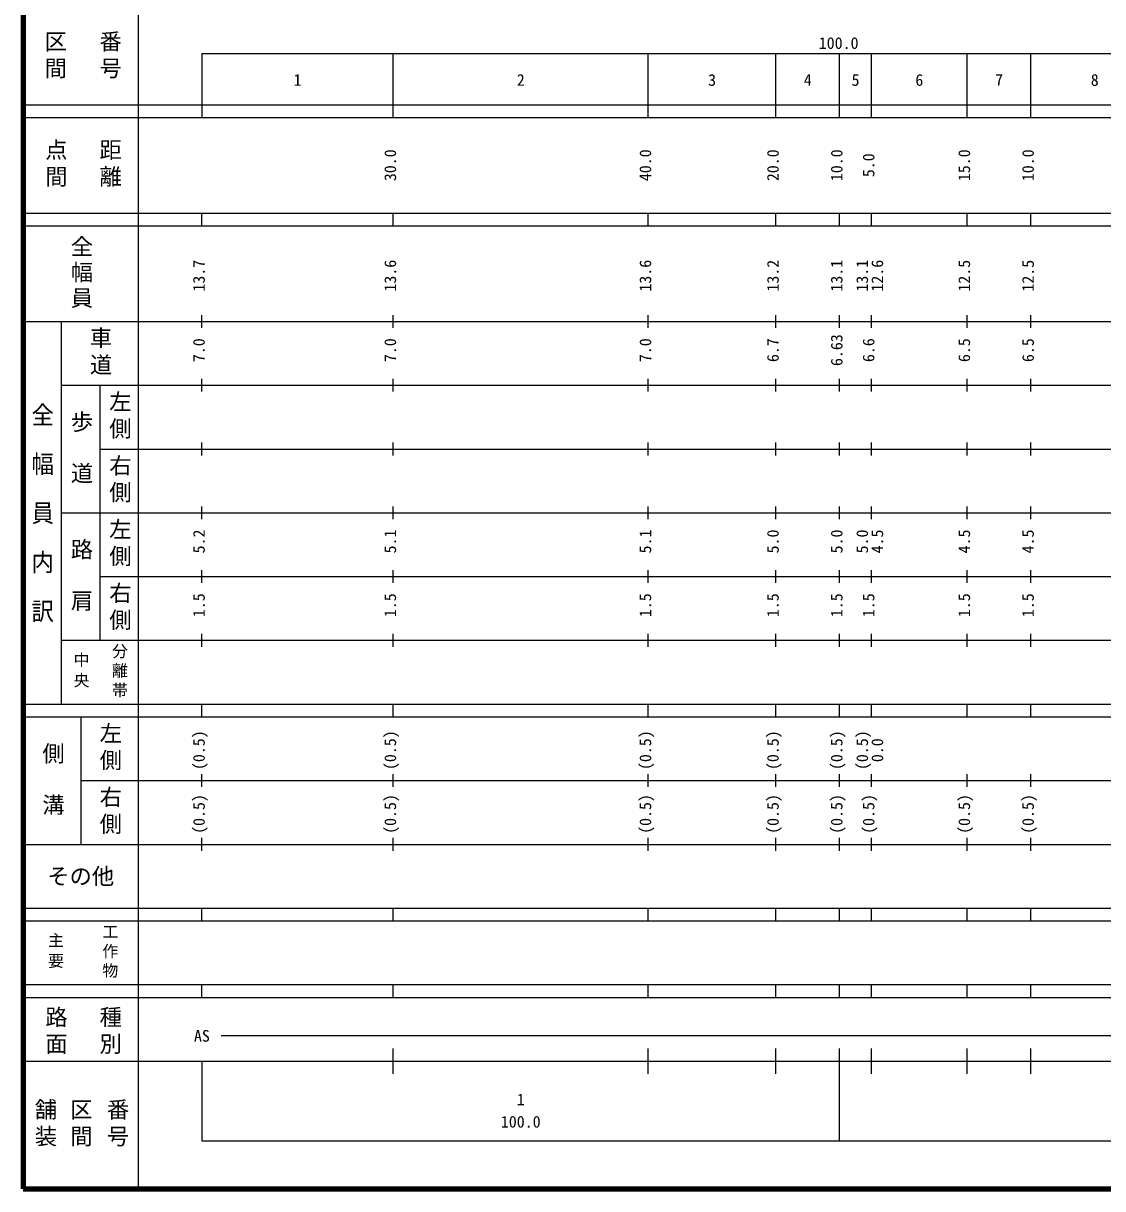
# Model space of a CAD drawing. Units: millimetres on the paper, enlarged 1000 times. Extents: x 40000 to 680000, y 20000 to 380000.
# Drawn here: x 40000 to 209248, y 20000 to 202759 of the extents above; entities that cross this region are included whole.
import ezdxf
from ezdxf.enums import TextEntityAlignment as Align

# ---------------------------------------------------------------- set-up
doc = ezdxf.new("R2010")
doc.units = ezdxf.units.MM
doc.header["$LTSCALE"] = 1000
doc.layers.add('M-TTL', color=2, linetype='Continuous', lineweight=140)
doc.layers.add('M-TTL-BAND', color=7, linetype='Continuous', lineweight=25)
doc.styles.add('@ＭＳ ゴシック', font='')
doc.styles.add('ＭＳ ゴシック', font='')
doc.styles.get('@ＭＳ ゴシック').set_extended_font_data('@MS Gothic')
doc.styles.get('ＭＳ ゴシック').set_extended_font_data('MS Gothic')

msp = doc.modelspace()

# ---------------------------------------------------------------- linework, layer by layer
at = {"layer": 'M-TTL'}
for p, q in [((40000, 380000), (40000, 20000)), ((40000, 20000), (680000, 20000))]:
    msp.add_line(p, q, dxfattribs=at)
at = {"layer": 'M-TTL-BAND'}
for p, q in [((58000, 370000), (58000, 20000)), ((68000, 198000), (579000, 198000)), ((68000, 198000), (68000, 188000)), ((98000, 188000), (98000, 198000)), ((138000, 188000), (138000, 198000)), ((158000, 188000), (158000, 198000)), ((168000, 188000), (168000, 198000)), ((173000, 188000), (173000, 198000)), ((188000, 188000), (188000, 198000)), ((198000, 188000), (198000, 198000)), ((40000, 190000), (579000, 190000)), ((40000, 188000), (579000, 188000)), ((40000, 173000), (579000, 173000)), ((68000, 171000), (68000, 173000)), ((98000, 171000), (98000, 173000)), ((138000, 171000), (138000, 173000)), ((158000, 171000), (158000, 173000)), ((168000, 171000), (168000, 173000)), ((173000, 171000), (173000, 173000)), ((188000, 171000), (188000, 173000)), ((198000, 171000), (198000, 173000)), ((40000, 171000), (579000, 171000)), ((40000, 156000), (579000, 156000)), ((46000, 96000), (46000, 156000)), ((68000, 155000), (68000, 157000)), ((98000, 155000), (98000, 157000)), ((138000, 155000), (138000, 157000)), ((158000, 155000), (158000, 157000)), ((168000, 155000), (168000, 157000)), ((173000, 155000), (173000, 157000)), ((188000, 155000), (188000, 157000)), ((198000, 155000), (198000, 157000)), ((68000, 145000), (68000, 147000)), ((98000, 145000), (98000, 147000)), ((138000, 145000), (138000, 147000)), ((158000, 145000), (158000, 147000)), ((168000, 145000), (168000, 147000)), ((173000, 145000), (173000, 147000)), ((188000, 145000), (188000, 147000)), ((198000, 145000), (198000, 147000)), ((46000, 146000), (579000, 146000)), ((52000, 146000), (52000, 106000)), ((52000, 136000), (579000, 136000)), ((68000, 135000), (68000, 137000)), ((98000, 135000), (98000, 137000)), ((138000, 135000), (138000, 137000)), ((158000, 135000), (158000, 137000)), ((168000, 135000), (168000, 137000)), ((173000, 135000), (173000, 137000)), ((188000, 135000), (188000, 137000)), ((198000, 135000), (198000, 137000)), ((68000, 125000), (68000, 127000)), ((98000, 125000), (98000, 127000)), ((138000, 125000), (138000, 127000)), ((158000, 125000), (158000, 127000)), ((168000, 125000), (168000, 127000)), ((173000, 125000), (173000, 127000)), ((188000, 125000), (188000, 127000)), ((198000, 125000), (198000, 127000)), ((46000, 126000), (579000, 126000)), ((68000, 115000), (68000, 117000)), ((98000, 115000), (98000, 117000)), ((138000, 115000), (138000, 117000)), ((158000, 115000), (158000, 117000)), ((168000, 115000), (168000, 117000)), ((173000, 115000), (173000, 117000)), ((188000, 115000), (188000, 117000)), ((198000, 115000), (198000, 117000)), ((52000, 116000), (579000, 116000)), ((68000, 105000), (68000, 107000)), ((98000, 105000), (98000, 107000)), ((138000, 105000), (138000, 107000)), ((158000, 105000), (158000, 107000)), ((168000, 105000), (168000, 107000)), ((173000, 105000), (173000, 107000)), ((188000, 105000), (188000, 107000)), ((198000, 105000), (198000, 107000)), ((46000, 106000), (579000, 106000)), ((40000, 96000), (579000, 96000)), ((68000, 94000), (68000, 96000)), ((98000, 94000), (98000, 96000)), ((138000, 94000), (138000, 96000)), ((158000, 94000), (158000, 96000)), ((168000, 94000), (168000, 96000)), ((173000, 94000), (173000, 96000)), ((188000, 94000), (188000, 96000)), ((198000, 94000), (198000, 96000)), ((40000, 94000), (579000, 94000)), ((49000, 94000), (49000, 74000)), ((68000, 83000), (68000, 85000)), ((98000, 83000), (98000, 85000)), ((138000, 83000), (138000, 85000)), ((158000, 83000), (158000, 85000)), ((168000, 83000), (168000, 85000)), ((173000, 83000), (173000, 85000)), ((188000, 83000), (188000, 85000)), ((198000, 83000), (198000, 85000)), ((49000, 84000), (579000, 84000)), ((68000, 73000), (68000, 75000)), ((98000, 73000), (98000, 75000)), ((138000, 73000), (138000, 75000)), ((158000, 73000), (158000, 75000)), ((168000, 73000), (168000, 75000)), ((173000, 73000), (173000, 75000)), ((188000, 73000), (188000, 75000)), ((198000, 73000), (198000, 75000)), ((40000, 74000), (579000, 74000)), ((40000, 64000), (579000, 64000)), ((68000, 62000), (68000, 64000)), ((98000, 62000), (98000, 64000)), ((138000, 62000), (138000, 64000)), ((158000, 62000), (158000, 64000)), ((168000, 62000), (168000, 64000)), ((173000, 62000), (173000, 64000)), ((188000, 62000), (188000, 64000)), ((198000, 62000), (198000, 64000)), ((40000, 62000), (579000, 62000)), ((40000, 52000), (579000, 52000)), ((68000, 50000), (68000, 52000)), ((98000, 50000), (98000, 52000)), ((138000, 50000), (138000, 52000)), ((158000, 50000), (158000, 52000)), ((168000, 50000), (168000, 52000)), ((173000, 50000), (173000, 52000)), ((188000, 50000), (188000, 52000)), ((198000, 50000), (198000, 52000)), ((40000, 50000), (579000, 50000)), ((71000, 44000), (565000, 44000)), ((98000, 38000), (98000, 42000)), ((138000, 38000), (138000, 42000)), ((158000, 38000), (158000, 42000)), ((168000, 27500), (168000, 42000)), ((173000, 38000), (173000, 42000)), ((188000, 38000), (188000, 42000)), ((198000, 38000), (198000, 42000)), ((40000, 40000), (579000, 40000)), ((68000, 40000), (68000, 27500)), ((68000, 27500), (579000, 27500))]:
    msp.add_line(p, q, dxfattribs=at)

# ---------------------------------------------------------------- texts
at = {"layer": 'M-TTL-BAND', "style": 'ＭＳ ゴシック'}
for s, p in [('100.0', (167844, 198195)), ('1', (83000, 192405)), ('2', (118000, 192405)), ('3', (148000, 192405)), ('4', (163000, 192405)), ('5', (170500, 192405)), ('6', (180500, 192405)), ('7', (193000, 192405)), ('8', (208000, 192405)), ('AS', (68000, 42500)), ('1', (118000, 32523)), ('100.0', (118000, 29033))]:
    msp.add_text(s, height=1833, dxfattribs=at).set_placement(p, align=Align.BOTTOM_CENTER)
for s, p in [('30.0', (99000, 180500)), ('40.0', (139000, 180500)), ('20.0', (159000, 180500)), ('10.0', (169000, 180500)), ('15.0', (189000, 180500)), ('10.0', (199000, 180500)), ('5.0', (174000, 180500)), ('13.7', (69000, 163174)), ('13.6', (99000, 163174)), ('13.6', (139000, 163174)), ('13.2', (159000, 163174)), ('13.1', (169000, 163174)), ('13.1', (173000, 163174)), ('12.6', (175370, 163174)), ('12.5', (189000, 163174)), ('12.5', (199000, 163174)), ('6.63', (169000, 151500)), ('7.0', (69000, 151500)), ('7.0', (99000, 151500)), ('7.0', (139000, 151500)), ('6.7', (159000, 151500)), ('6.6', (174000, 151500)), ('6.5', (189000, 151500)), ('6.5', (199000, 151500)), ('5.2', (69000, 121500)), ('5.1', (99000, 121500)), ('5.1', (139000, 121500)), ('5.0', (159000, 121500)), ('5.0', (169000, 121500)), ('5.0', (173000, 121500)), ('4.5', (175370, 121500)), ('4.5', (189000, 121500)), ('4.5', (199000, 121500)), ('1.5', (69000, 111500)), ('1.5', (99000, 111500)), ('1.5', (139000, 111500)), ('1.5', (159000, 111500)), ('1.5', (169000, 111500)), ('1.5', (174000, 111500)), ('1.5', (189000, 111500)), ('1.5', (199000, 111500)), ('(0.5)', (69000, 88764)), ('(0.5)', (99000, 88764)), ('(0.5)', (139000, 88764)), ('(0.5)', (159000, 88764)), ('(0.5)', (169000, 88764)), ('(0.5)', (173000, 88764)), ('0.0', (175370, 88764)), ('(0.5)', (69000, 78764)), ('(0.5)', (99000, 78764)), ('(0.5)', (139000, 78764)), ('(0.5)', (159000, 78764)), ('(0.5)', (169000, 78764)), ('(0.5)', (174000, 78764)), ('(0.5)', (189000, 78764)), ('(0.5)', (199000, 78764))]:
    msp.add_text(s, height=1833, rotation=90, dxfattribs=at).set_placement(p, align=Align.BOTTOM_CENTER)
at = {"layer": 'M-TTL-BAND', "style": '@ＭＳ ゴシック', "width": 1.1}
msp.add_text('全\u3000幅\u3000員\u3000内\u3000訳', height=2566, rotation=270, dxfattribs=at).set_placement((43000, 126000), align=Align.MIDDLE_CENTER)
at = {"layer": 'M-TTL-BAND', "style": 'ＭＳ ゴシック'}
msp.add_text('その他', height=2566, dxfattribs=at).set_placement((49000, 69000), align=Align.MIDDLE_CENTER)
at = {"layer": 'M-TTL-BAND', "attachment_point": 5, "rotation": 270, "style": '@ＭＳ ゴシック'}
for s, insert, char_height in [('\\T1.2;区間', (45000, 197500), 2566), ('\\T1.2;番号', (53500, 197500), 2566), ('\\T1.2;点間', (45000, 180500), 2566), ('\\T1.2;距離', (53500, 180500), 2566), ('\\T1.15;全幅員', (49000, 163500), 2566), ('\\T1.2;車道', (52000, 151000), 2566), ('\\T1.2;左側', (55000, 141000), 2566), ('\\T1.15;歩\u3000道', (49000, 136000), 2566), ('\\T1.2;右側', (55000, 131000), 2566), ('\\T1.2;左側', (55000, 121000), 2566), ('\\T1.15;路\u3000肩', (49000, 116000), 2566), ('\\T1.2;右側', (55000, 111000), 2566), ('\\T1.22;分離帯', (55000, 101000), 1833), ('\\T1.29;中央', (49000, 101000), 1833), ('\\T1.2;左側', (53500, 89000), 2566), ('\\T1.15;側\u3000溝', (44500, 84000), 2566), ('\\T1.2;右側', (53500, 79000), 2566), ('\\T1.22;工作物', (53500, 57000), 1833), ('\\T1.29;主要', (45000, 57000), 1833), ('\\T1.2;路面', (45000, 44500), 2566), ('\\T1.2;種別', (53500, 44500), 2566), ('\\T1.2;舗装', (43333, 30000), 2566), ('\\T1.2;区間', (49000, 30000), 2566), ('\\T1.2;番号', (54667, 30000), 2566)]:
    msp.add_mtext(s, dxfattribs=dict(at, insert=insert, char_height=char_height))

doc.saveas('drawing.dxf')
